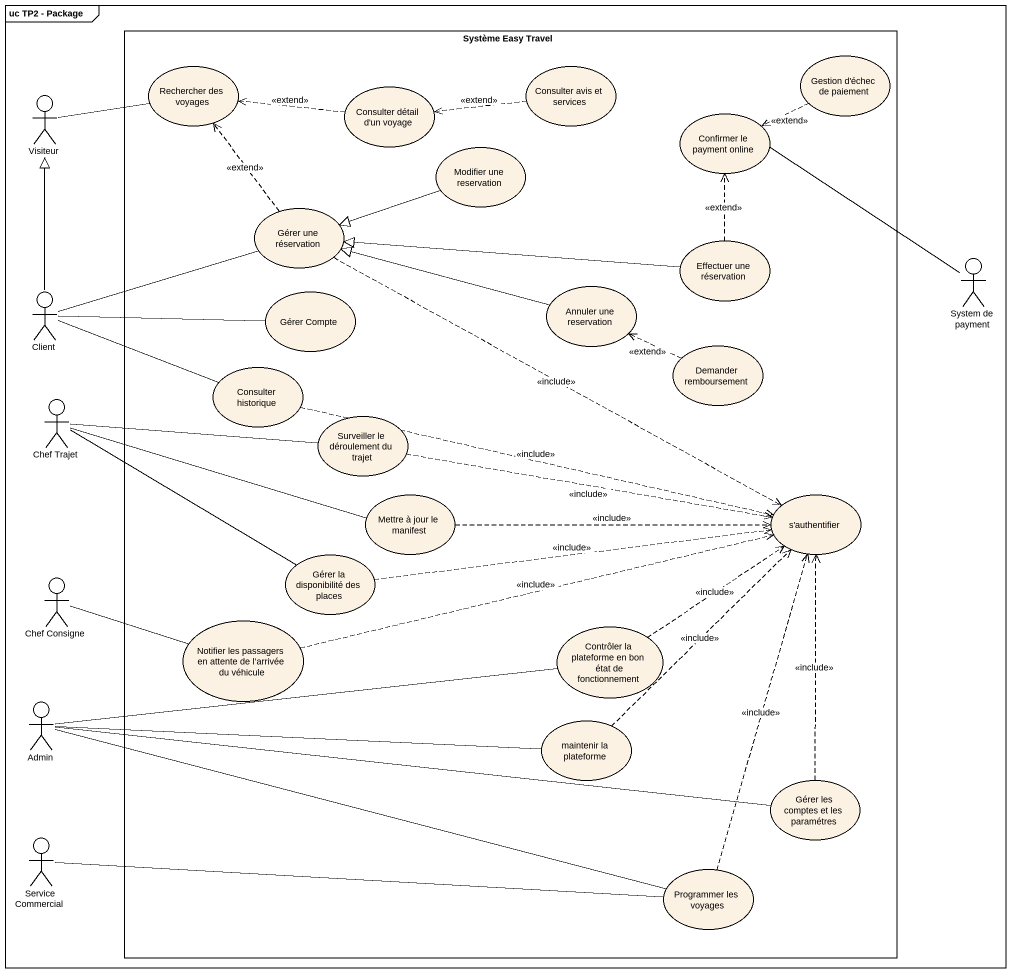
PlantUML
@startuml
mainframe uc TP2 - Package
rectangle "Système Easy Travel" as Système_Easy_Travel {
  usecase "Rechercher des voyages" as Rechercher_des_voyages
  usecase "Consulter avis et services" as Consulter_avis_et_services
  usecase "Gestion d'échec de paiement" as Gestion_d_échec_de_paiement
  usecase "Consulter détail d'un voyage" as Consulter_détail_d_un_voyage
  usecase "Confirmer le payment online" as Confirmer_le_payment_online
  usecase "Modifier une reservation" as Modifier_une_reservation
  usecase "Gérer une réservation" as Gérer_une_réservation
  usecase "Effectuer une réservation" as Effectuer_une_réservation
  usecase "Gérer Compte" as Gérer_Compte
  usecase "Annuler une reservation" as Annuler_une_reservation
  usecase "Consulter historique" as Consulter_historique
  usecase "Demander remboursement" as Demander_remboursement
  usecase "Surveiller le déroulement du trajet" as Surveiller_le_déroulement
  usecase "Mettre à jour le manifest" as Mettre_à_jour_le_manifest
  usecase "s'authentifier" as s_authentifier
  usecase "Gérer la disponibilité des places" as Gérer_la_disponibilité_des
  usecase "Notifier les passagers en attente de l’arrivée du véhicule" as Notifier_les_passagers_en
  usecase "Contrôler la plateforme en bon état de fonctionnement" as Contrôler_la_plateforme_en
  usecase "maintenir la plateforme" as maintenir_la_plateforme
  usecase "Gérer les comptes et les paramétres" as Gérer_les_comptes_et_les
  usecase "Programmer les voyages" as Programmer_les_voyages
}
actor Visiteur
actor "System de payment" as System_de_payment
actor Client
actor "Chef Trajet" as Chef_Trajet
actor "Chef Consigne" as Chef_Consigne
actor Admin
actor "Service Commercial" as Service_Commercial
Consulter_avis_et_services .left.> Consulter_détail_d_un_voyage : <<extend>>
Gestion_d_échec_de_paiement .left.> Confirmer_le_payment_online : <<extend>>
Visiteur -right- Rechercher_des_voyages
Consulter_détail_d_un_voyage .left.> Rechercher_des_voyages : <<extend>>
Modifier_une_reservation -left-|> Gérer_une_réservation
Gérer_une_réservation .up.> Rechercher_des_voyages : <<extend>>
Gérer_une_réservation .right.> s_authentifier : <<include>>
Effectuer_une_réservation .up.> Confirmer_le_payment_online : <<extend>>
Effectuer_une_réservation -left-|> Gérer_une_réservation
System_de_payment -up- Confirmer_le_payment_online
Client -up-|> Visiteur
Client -right- Gérer_une_réservation
Client -right- Gérer_Compte
Client -right- Consulter_historique
Annuler_une_reservation -left-|> Gérer_une_réservation
Consulter_historique .right.> s_authentifier : <<include>>
Demander_remboursement .left.> Annuler_une_reservation : <<extend>>
Chef_Trajet -right- Surveiller_le_déroulement
Chef_Trajet -right- Mettre_à_jour_le_manifest
Chef_Trajet -right- Gérer_la_disponibilité_des
Surveiller_le_déroulement .right.> s_authentifier : <<include>>
Mettre_à_jour_le_manifest .right.> s_authentifier : <<include>>
Gérer_la_disponibilité_des .right.> s_authentifier : <<include>>
Chef_Consigne -right- Notifier_les_passagers_en
Notifier_les_passagers_en .right.> s_authentifier : <<include>>
Contrôler_la_plateforme_en .up.> s_authentifier : <<include>>
Admin -right- Contrôler_la_plateforme_en
Admin -right- maintenir_la_plateforme
Admin -right- Gérer_les_comptes_et_les
Admin -right- Programmer_les_voyages
maintenir_la_plateforme .up.> s_authentifier : <<include>>
Gérer_les_comptes_et_les .up.> s_authentifier : <<include>>
Service_Commercial -right- Programmer_les_voyages
Programmer_les_voyages .up.> s_authentifier : <<include>>
@enduml
